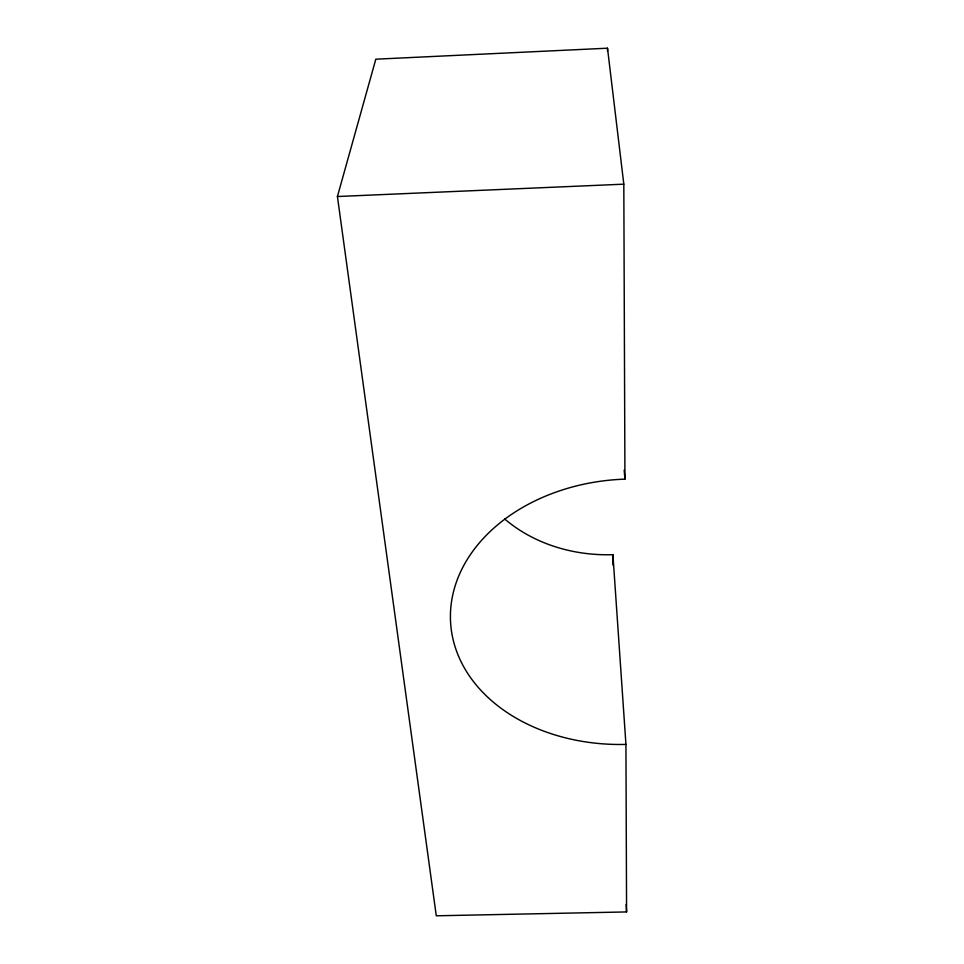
<?xml version="1.0" encoding="UTF-8"?>
<svg xmlns="http://www.w3.org/2000/svg" width="964" height="964" viewBox="0 0 964 964"><rect width="100%" height="100%" fill="white"/><g stroke="black" fill="none" stroke-linecap="round" stroke-linejoin="round"><path stroke-width="1.45" d="M337.424 196.523L375.815 59.19L607.501 48.2L623.816 184.172L624.937 479.144A176.147 132.538 -3.6 0 0 450.417 616.984A176.147 132.538 -3.6 0 0 625.937 744.413L626.576 911.932L436.282 915.8L337.424 196.523L623.816 184.172M624.166 470.155L624.937 479.144M504.726 519.006A147.974 123.031 -5.2 0 0 612.911 554.686L625.937 744.413M626.118 904.425L626.576 911.932M607.501 48.2L607.525 51.213M612.911 554.686L613.02 565.181"/></g></svg>
